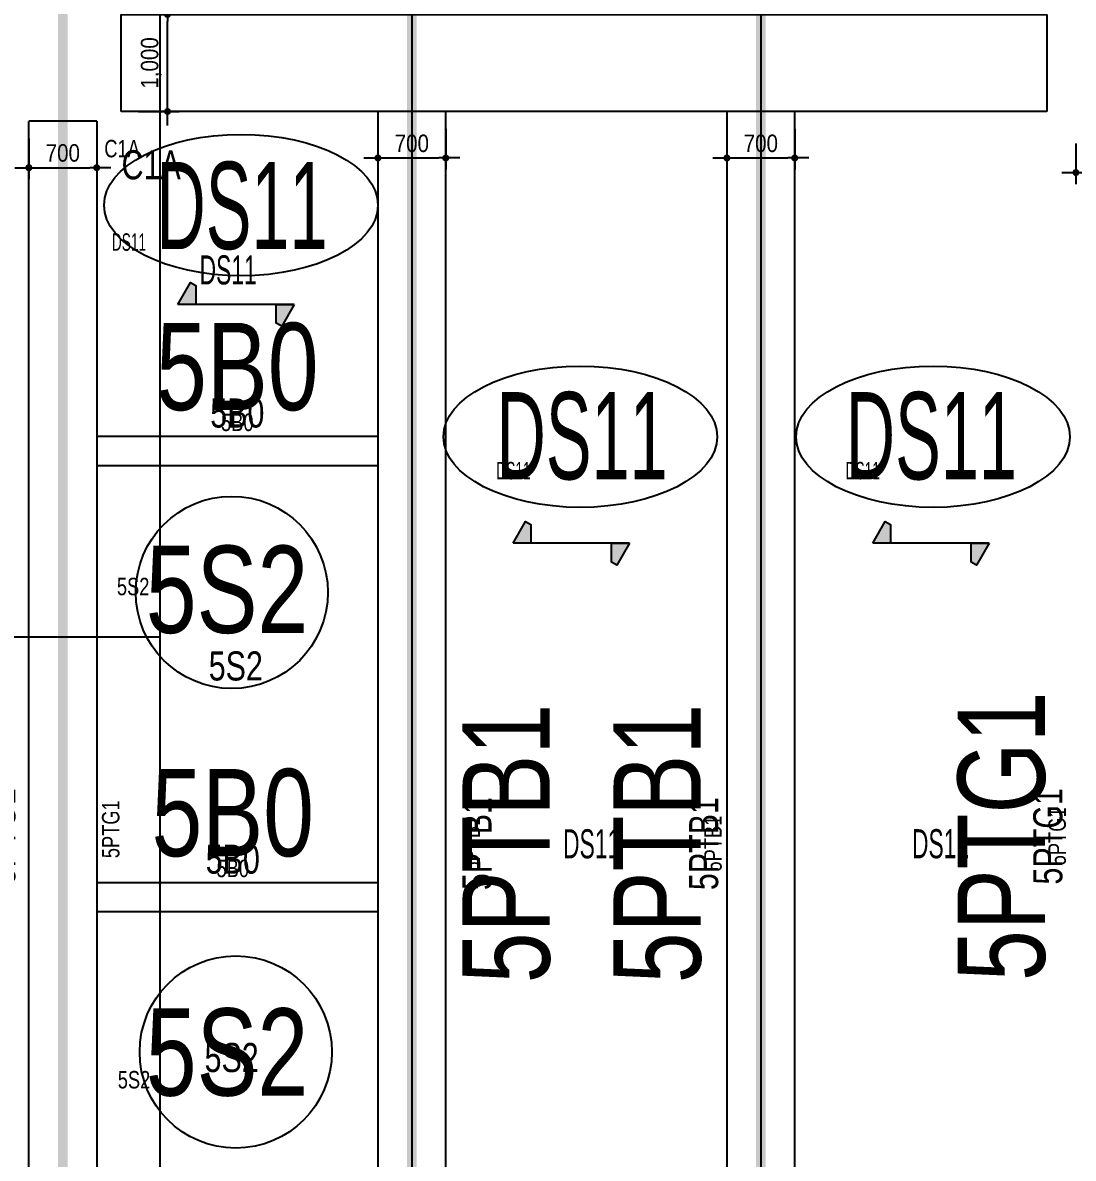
# Model space of a CAD drawing. Header units: millimetres. Extents: x 90970 to 179136, y 102485 to 153500.
# Drawn here: x 101940 to 112777, y 116810 to 128520 of the extents above; entities that cross this region are included whole.
import ezdxf
from ezdxf.enums import TextEntityAlignment as Align

# ---------------------------------------------------------------- set-up
doc = ezdxf.new("R2010")
doc.units = ezdxf.units.MM
doc.linetypes.add('HID', pattern=[2.3, 1.5, -0.8])
doc.linetypes.add('HIDDEN2', pattern=[0.1875, 0.125, -0.0625])
doc.layers.get('Defpoints').update_dxf_attribs({"color": 159})
for name, color, linetype in [('^DECK', 130, 'Continuous'), ('A-CEN', 1, 'Continuous'), ('BEAM-TEXT', 4, 'Continuous'), ('BEAM-TEXT @ 100', 4, 'Continuous'), ('BEAM-TEXT @ 300', 4, 'Continuous'), ('BEAM-TEXT @ 60', 4, 'Continuous'), ('COLUMN-TEXT', 2, 'Continuous'), ('COLUMN-TEXT @ 100', 2, 'Continuous'), ('COLUMN-TEXT @ 300', 2, 'Continuous'), ('COLUMN-TEXT @ 60', 2, 'Continuous'), ('DECK-PL', 4, 'Continuous'), ('DECK-SLAB', 4, 'Continuous'), ('DECK-SLAB @ 100', 4, 'Continuous'), ('DECK-SLAB @ 300', 4, 'Continuous'), ('DECK-SLAB @ 60', 4, 'Continuous'), ('GIRDER-TEXT', 7, 'Continuous'), ('GIRDER-TEXT @ 100', 7, 'Continuous'), ('GIRDER-TEXT @ 300', 7, 'Continuous'), ('GIRDER-TEXT @ 60', 7, 'Continuous'), ('PT', 251, 'Continuous'), ('TXT-SLAB', 6, 'Continuous'), ('TXT-SLAB @ 100', 6, 'Continuous'), ('TXT-SLAB @ 300', 6, 'Continuous'), ('TXT-SLAB @ 60', 6, 'Continuous'), ('보(beam)', 4, 'HID'), ('보(girder)', 7, 'HID')]:
    doc.layers.add(name, color=color, linetype=linetype)
doc.layers.add('NOPLOT', color=191, linetype='Continuous', plot=False)
doc.styles.add('Gdim', font='Dotum.ttf', dxfattribs={"width": 0.9})
doc.styles.add('Gtx', font='Dotum.ttf')
doc.dimstyles.new('Gdim200', dxfattribs={"dimscale": 200, "dimtxt": 3, "dimasz": 1.2, "dimexe": 2, "dimexo": 3, "dimgap": 1, "dimtad": 1, "dimdsep": 46, "dimlunit": 6, "dimtxsty": 'Gdim', "dimblk1": '_CIDOT', "dimblk2": '_CIDOT', "dimsah": 1, "dimcen": 2.5, "dimdle": 2, "dimclrd": 1, "dimclre": 1, "dimclrt": 3, "dimazin": 2, "dimtfac": 1, "dimtix": 1, "dimtmove": 2, "dimatfit": 3, "dimldrblk": '_CIDOT', "dimfxl": 0, "dimtolj": 1, "dimtzin": 0, "dimarcsym": 0})

# ---------------------------------------------------------------- blocks, each defined once
blk = doc.blocks.new('_CIDOT')
at = {"color": 0, "linetype": 'ByBlock'}
blk.add_line((2, 0), (-1, 0), dxfattribs=at)
at = {"color": 0, "linetype": 'ByBlock', "const_width": 0.5}
blk.add_lwpolyline([(-0.25, 0, 1), (0.25, 0, 1)], format="xyb", close=True, dxfattribs=at)
blk = doc.blocks.new('*D309')
at = {"layer": 'Defpoints', "color": 155, "lineweight": -2, "transparency": 16777216}
for p, q in [((-1775, 900), (-1355, 900)), ((-1475, -28), (-1475, 828)), ((-1775, -100), (-1355, -100))]:
    blk.add_line(p, q, dxfattribs=at)
at = {"layer": 'Defpoints', "color": 0, "transparency": 16777216}
for p in [(-1955, 900), (-1475, 900), (-1955, -100)]:
    blk.add_point(p, dxfattribs=at)
at = {"layer": 'Defpoints', "color": 155, "lineweight": -2, "transparency": 16777216, "xscale": 71.99999999999994, "yscale": 71.99999999999994, "zscale": 71.99999999999994}
for p, rotation in [((-1475, 900), 90), ((-1475, -100), 270)]:
    blk.add_blockref('_CIDOT', p, dxfattribs=dict(at, rotation=rotation))
at = {"layer": 'Defpoints', "color": 3, "transparency": 16777216, "insert": (-1643, 400), "char_height": 180, "attachment_point": 5, "rotation": 90, "style": 'Gdim'}
blk.add_mtext('\\A1;{\\C155;1,000}', dxfattribs=at)
blk = doc.blocks.new('*U1077')
at = {"layer": 'GIRDER-TEXT @ 100', "style": 'Gtx', "width": 0.8}
blk.add_text('5PTG1', height=300, rotation=90, dxfattribs=at).set_placement((101954, 120130), align=Align.BOTTOM_CENTER)
at = {"layer": 'GIRDER-TEXT @ 300', "style": 'Gtx', "width": 0.8}
blk.add_text('5PTG1', height=900, rotation=90, dxfattribs=at).set_placement((101954, 120130), align=Align.BOTTOM_CENTER)
at = {"layer": 'GIRDER-TEXT @ 60', "style": 'Gtx', "width": 0.8}
blk.add_text('5PTG1', height=180, rotation=90, dxfattribs=at).set_placement((102992, 120203), align=Align.BOTTOM_CENTER)
blk = doc.blocks.new('*U1078')
at = {"layer": 'GIRDER-TEXT @ 100', "style": 'Gtx', "width": 0.8}
blk.add_text('5PTG1', height=300, rotation=90, dxfattribs=at).set_placement((112754, 120130), align=Align.BOTTOM_CENTER)
at = {"layer": 'GIRDER-TEXT @ 300', "style": 'Gtx', "width": 0.8}
blk.add_text('5PTG1', height=900, rotation=90, dxfattribs=at).set_placement((112754, 120130), align=Align.BOTTOM_CENTER)
at = {"layer": 'GIRDER-TEXT @ 60', "style": 'Gtx', "width": 0.8}
blk.add_text('5PTG1', height=180, rotation=90, dxfattribs=at).set_placement((112754, 120130), align=Align.BOTTOM_CENTER)
blk = doc.blocks.new('*D281')
at = {"layer": 'Defpoints', "color": 155, "lineweight": -2, "transparency": 16777216}
for p, q in [((-888, 650), (-468, 650)), ((-588, 22), (-588, 578)), ((-888, -50), (-468, -50))]:
    blk.add_line(p, q, dxfattribs=at)
at = {"layer": 'Defpoints', "color": 0, "transparency": 16777216}
for p in [(-1068, 650), (-588, 650), (-1068, -50)]:
    blk.add_point(p, dxfattribs=at)
at = {"layer": 'Defpoints', "color": 155, "lineweight": -2, "transparency": 16777216, "xscale": 71.99999999999994, "yscale": 71.99999999999994, "zscale": 71.99999999999994}
for p, rotation in [((-588, 650), 90), ((-588, -50), 270)]:
    blk.add_blockref('_CIDOT', p, dxfattribs=dict(at, rotation=rotation))
at = {"layer": 'Defpoints', "color": 3, "transparency": 16777216, "insert": (-738, 300), "char_height": 180, "attachment_point": 5, "rotation": 90, "style": 'Gdim'}
blk.add_mtext('\\A1;{\\C155;700}', dxfattribs=at)
blk = doc.blocks.new('*U1111')
at = {"layer": 'BEAM-TEXT @ 100', "style": 'Gtx', "width": 0.8}
blk.add_text('5PTB1', height=300, rotation=90, dxfattribs=at).set_placement((106476, 120055), align=Align.TOP_CENTER)
at = {"layer": 'BEAM-TEXT @ 300', "style": 'Gtx', "width": 0.8}
blk.add_text('5PTB1', height=900, rotation=90, dxfattribs=at).set_placement((106476, 120055), align=Align.TOP_CENTER)
at = {"layer": 'BEAM-TEXT @ 60', "style": 'Gtx', "width": 0.8}
blk.add_text('5PTB1', height=180, rotation=90, dxfattribs=at).set_placement((106476, 120055), align=Align.TOP_CENTER)
blk = doc.blocks.new('*U1112')
at = {"layer": 'BEAM-TEXT @ 100', "style": 'Gtx', "width": 0.8}
blk.add_text('5PTB1', height=300, rotation=90, dxfattribs=at).set_placement((109204, 120055), align=Align.BOTTOM_CENTER)
at = {"layer": 'BEAM-TEXT @ 300', "style": 'Gtx', "width": 0.8}
blk.add_text('5PTB1', height=900, rotation=90, dxfattribs=at).set_placement((109204, 120055), align=Align.BOTTOM_CENTER)
at = {"layer": 'BEAM-TEXT @ 60', "style": 'Gtx', "width": 0.8}
blk.add_text('5PTB1', height=180, rotation=90, dxfattribs=at).set_placement((109204, 120055), align=Align.BOTTOM_CENTER)
blk = doc.blocks.new('*D275')
at = {"layer": 'Defpoints', "color": 155, "lineweight": -2, "transparency": 16777216}
for p, q in [((-1725, 750), (-1305, 750)), ((-1425, 122), (-1425, 678)), ((-1725, 50), (-1305, 50))]:
    blk.add_line(p, q, dxfattribs=at)
at = {"layer": 'Defpoints', "color": 0, "transparency": 16777216}
for p in [(-1905, 750), (-1425, 750), (-1905, 50)]:
    blk.add_point(p, dxfattribs=at)
at = {"layer": 'Defpoints', "color": 155, "lineweight": -2, "transparency": 16777216, "xscale": 71.99999999999994, "yscale": 71.99999999999994, "zscale": 71.99999999999994}
for p, rotation in [((-1425, 750), 90), ((-1425, 50), 270)]:
    blk.add_blockref('_CIDOT', p, dxfattribs=dict(at, rotation=rotation))
at = {"layer": 'Defpoints', "color": 3, "transparency": 16777216, "insert": (-1576, 400), "char_height": 180, "attachment_point": 5, "rotation": 90, "style": 'Gdim'}
blk.add_mtext('\\A1;{\\C155;700}', dxfattribs=at)
blk = doc.blocks.new('*D277')
at = {"layer": 'Defpoints', "color": 155, "lineweight": -2, "transparency": 16777216}
for p, q in [((-1675, 750), (-1255, 750)), ((-1375, 122), (-1375, 678)), ((-1675, 50), (-1255, 50))]:
    blk.add_line(p, q, dxfattribs=at)
at = {"layer": 'Defpoints', "color": 0, "transparency": 16777216}
for p in [(-1855, 750), (-1375, 750), (-1855, 50)]:
    blk.add_point(p, dxfattribs=at)
at = {"layer": 'Defpoints', "color": 155, "lineweight": -2, "transparency": 16777216, "xscale": 71.99999999999994, "yscale": 71.99999999999994, "zscale": 71.99999999999994}
for p, rotation in [((-1375, 750), 90), ((-1375, 50), 270)]:
    blk.add_blockref('_CIDOT', p, dxfattribs=dict(at, rotation=rotation))
at = {"layer": 'Defpoints', "color": 3, "transparency": 16777216, "insert": (-1526, 400), "char_height": 180, "attachment_point": 5, "rotation": 90, "style": 'Gdim'}
blk.add_mtext('\\A1;{\\C155;700}', dxfattribs=at)
blk = doc.blocks.new('*U1211')
at = {"layer": 'BEAM-TEXT @ 100', "style": 'Gtx', "width": 0.8}
blk.add_text('5B0', height=300, dxfattribs=at).set_placement((104107, 119655), align=Align.BOTTOM_CENTER)
at = {"layer": 'BEAM-TEXT @ 300', "style": 'Gtx', "width": 0.8}
blk.add_text('5B0', height=900, dxfattribs=at).set_placement((104107, 119655), align=Align.BOTTOM_CENTER)
at = {"layer": 'BEAM-TEXT @ 60', "style": 'Gtx', "width": 0.8}
blk.add_text('5B0', height=180, dxfattribs=at).set_placement((104107, 119655), align=Align.BOTTOM_CENTER)
blk = doc.blocks.new('*U1212')
at = {"layer": 'BEAM-TEXT @ 100', "style": 'Gtx', "width": 0.8}
blk.add_text('5B0', height=300, dxfattribs=at).set_placement((104154, 124255), align=Align.BOTTOM_CENTER)
at = {"layer": 'BEAM-TEXT @ 300', "style": 'Gtx', "width": 0.8}
blk.add_text('5B0', height=900, dxfattribs=at).set_placement((104154, 124255), align=Align.BOTTOM_CENTER)
at = {"layer": 'BEAM-TEXT @ 60', "style": 'Gtx', "width": 0.8}
blk.add_text('5B0', height=180, dxfattribs=at).set_placement((104154, 124255), align=Align.BOTTOM_CENTER)
blk = doc.blocks.new('*U1235')
at = {"layer": 'COLUMN-TEXT @ 100', "color": 3, "style": 'Gtx', "width": 0.8}
blk.add_text('C1A', height=300, dxfattribs=at).set_placement((102960, 127205), align=Align.TOP_LEFT)
at = {"layer": 'COLUMN-TEXT @ 300', "color": 3, "style": 'Gtx', "width": 0.8}
blk.add_text('C1A', height=900, dxfattribs=at).set_placement((99936, 129908), align=Align.TOP_LEFT)
at = {"layer": 'COLUMN-TEXT @ 60', "color": 3, "style": 'Gtx', "width": 0.8}
blk.add_text('C1A', height=180, dxfattribs=at).set_placement((102782, 127312), align=Align.TOP_LEFT)
blk = doc.blocks.new('*U1267')
at = {"layer": 'TXT-SLAB @ 100', "style": 'Gtx', "width": 0.8}
blk.add_text('5S2', height=300, dxfattribs=at).set_placement((103859, 121737))
at = {"layer": 'TXT-SLAB @ 300', "style": 'Gtx', "width": 0.8}
blk.add_text('5S2', height=900, dxfattribs=at).set_placement((103210, 122227))
at = {"layer": 'TXT-SLAB @ 60', "style": 'Gtx', "width": 0.8}
blk.add_text('5S2', height=180, dxfattribs=at).set_placement((102912, 122616))
blk = doc.blocks.new('*U1268')
at = {"layer": 'TXT-SLAB @ 100', "style": 'Gtx', "width": 0.8}
blk.add_text('5S2', height=300, dxfattribs=at).set_placement((103816, 117699))
at = {"layer": 'TXT-SLAB @ 300', "style": 'Gtx', "width": 0.8}
blk.add_text('5S2', height=900, dxfattribs=at).set_placement((103210, 117456))
at = {"layer": 'TXT-SLAB @ 60', "style": 'Gtx', "width": 0.8}
blk.add_text('5S2', height=180, dxfattribs=at).set_placement((102921, 117530))
blk = doc.blocks.new('*U1281')
at = {"layer": 'DECK-SLAB @ 100', "style": 'Gtx', "width": 0.6}
blk.add_text('DS11', height=300, dxfattribs=at).set_placement((103765, 125821, 0))
at = {"layer": 'DECK-SLAB @ 300', "style": 'Gtx', "width": 0.6}
blk.add_text('DS11', height=900, dxfattribs=at).set_placement((103318, 126185, 0))
at = {"layer": 'DECK-SLAB @ 60', "style": 'Gtx', "width": 0.6}
blk.add_text('DS11', height=180, dxfattribs=at).set_placement((102860, 126168, 0))
blk = doc.blocks.new('*U1308')
at = {"layer": 'DECK-SLAB @ 100', "style": 'Gtx', "width": 0.6}
blk.add_text('DS11', height=300, dxfattribs=at).set_placement((107514, 119903, 0))
at = {"layer": 'DECK-SLAB @ 300', "style": 'Gtx', "width": 0.6}
blk.add_text('DS11', height=900, dxfattribs=at).set_placement((106826, 123811, 0))
at = {"layer": 'DECK-SLAB @ 60', "style": 'Gtx', "width": 0.6}
blk.add_text('DS11', height=180, dxfattribs=at).set_placement((106826, 123811, 0))
blk = doc.blocks.new('*U1309')
at = {"layer": 'DECK-SLAB @ 100', "style": 'Gtx', "width": 0.6}
blk.add_text('DS11', height=300, dxfattribs=at).set_placement((111113, 119904, 0))
at = {"layer": 'DECK-SLAB @ 300', "style": 'Gtx', "width": 0.6}
blk.add_text('DS11', height=900, dxfattribs=at).set_placement((110429, 123811, 0))
at = {"layer": 'DECK-SLAB @ 60', "style": 'Gtx', "width": 0.6}
blk.add_text('DS11', height=180, dxfattribs=at).set_placement((110429, 123811, 0))
blk = doc.blocks.new('A$C58C40D4B')
at = {"layer": 'DECK-PL'}
for points in [[(600, 2), (471, 228), (415, 196), (415, 2)], [(-600, 2), (-471, -223), (-415, -192), (-415, 2)]]:
    blk.add_hatch(color=256, dxfattribs=at).paths.add_polyline_path(points)
blk.add_line((-600, 2), (600, 2), dxfattribs=at)
for points in [[(600, 2), (471, 228), (415, 196), (415, 2), (415, 2), (471, 2), (600, 2)], [(-600, 2), (-471, -223), (-415, -192), (-415, 2), (-415, 2), (-471, 2), (-600, 2)]]:
    blk.add_lwpolyline(points, dxfattribs=at)
blk = doc.blocks.new('*U310')
at = {"layer": 'Defpoints'}
for p, q in [((-1955.451, 900), (-1955.451, -100)), ((7594.549, 900), (7594.549, -100))]:
    blk.add_line(p, q, dxfattribs=at)
at = {"layer": '보(girder)'}
for p, q in [((-1955.451, 900), (7594.549, 900)), ((7594.549, -100), (-1955.451, -100))]:
    blk.add_line(p, q, dxfattribs=at)
at = {"layer": 'Defpoints'}
dim = blk.add_linear_dim(base=(-1475.451, 900), p1=(-1955.451, -100), p2=(-1955.451, 900), angle=90, text='{\\C155;<>}', dimstyle='Gdim200', override={"dimscale": 60, "dimzin": 8, "dimclrd": 155, "dimclre": 155}, dxfattribs=at)
dim.commit()
dim.dimension.update_dxf_attribs({"geometry": '*D309', "text_midpoint": (-1642.914, 400)})
blk = doc.blocks.new('*U282')
at = {"layer": 'Defpoints'}
blk.add_line((-1067.879, 650), (-1067.879, -50), dxfattribs=at)
at = {"layer": '보(beam)'}
for p, q in [((14032.121, 650), (-1067.879, 650)), ((-1067.879, -50), (14032.121, -50))]:
    blk.add_line(p, q, dxfattribs=at)
at = {"layer": 'Defpoints'}
dim = blk.add_linear_dim(base=(-587.879, 650), p1=(-1067.879, -50), p2=(-1067.879, 650), angle=90, text='{\\C155;<>}', dimstyle='Gdim200', override={"dimscale": 60, "dimzin": 8, "dimclrd": 155, "dimclre": 155}, dxfattribs=at)
dim.commit()
dim.dimension.update_dxf_attribs({"geometry": '*D281', "text_midpoint": (-738.001, 300)})
blk = doc.blocks.new('*U276')
at = {"layer": 'Defpoints'}
blk.add_line((-1905.451, 750), (-1905.451, 50), dxfattribs=at)
at = {"layer": '보(girder)'}
for p, q in [((-1905.451, 750), (12894.549, 750)), ((12894.549, 50), (-1905.451, 50))]:
    blk.add_line(p, q, dxfattribs=at)
at = {"layer": 'Defpoints'}
dim = blk.add_linear_dim(base=(-1425.451, 750), p1=(-1905.451, 50), p2=(-1905.451, 750), angle=90, text='{\\C155;<>}', dimstyle='Gdim200', override={"dimscale": 60, "dimzin": 8, "dimclrd": 155, "dimclre": 155}, dxfattribs=at)
dim.commit()
dim.dimension.update_dxf_attribs({"geometry": '*D275', "text_midpoint": (-1575.573, 400)})
blk = doc.blocks.new('*U278')
at = {"layer": 'Defpoints'}
dim = blk.add_linear_dim(base=(-1375.451, 750), p1=(-1855.451, 50), p2=(-1855.451, 750), angle=90, text='{\\C155;<>}', dimstyle='Gdim200', override={"dimscale": 60, "dimzin": 8, "dimclrd": 155, "dimclre": 155}, dxfattribs=at)
dim.commit()
dim.dimension.update_dxf_attribs({"geometry": '*D277', "text_midpoint": (-1525.573, 400)})

msp = doc.modelspace()

# ---------------------------------------------------------------- linework, layer by layer
at = {"layer": '^DECK', "color": 0}
for centre in [(104097, 122645), (104138, 117906)]:
    msp.add_circle(centre, 991, dxfattribs=at)
for centre in [(104192, 126639), (107692, 124251), (111330, 124251)]:
    msp.add_ellipse(centre, major_axis=(1412, 0), ratio=0.516176, dxfattribs=at)
at = {"layer": 'A-CEN'}
for p, q in [((105954, 153500), (105954, 110772)), ((109554, 153500), (109554, 110772))]:
    msp.add_line(p, q, dxfattribs=at)
at = {"layer": 'NOPLOT'}
for points in [[(91354, 150005), (103354, 150005), (103354, 122185), (91354, 122185)], [(91354, 130305), (103354, 130305), (103354, 102485), (91354, 102485)]]:
    msp.add_lwpolyline(points, close=True, dxfattribs=at)
at = {"layer": 'PT', "linetype": 'HIDDEN2', "ltscale": 10, "const_width": 100, "elevation": 0}
for points in [[(102354, 149305), (102354, 106905)], [(105954, 144805), (105954, 111405)], [(109554, 144805), (109554, 111405)]]:
    msp.add_lwpolyline(points, dxfattribs=at)
at = {"layer": '보(beam)', "linetype": 'HID'}
for p, q in [((102704, 124255), (105604, 124255)), ((102704, 123955), (105604, 123955)), ((102704, 119655), (105604, 119655)), ((102704, 119355), (105604, 119355))]:
    msp.add_line(p, q, dxfattribs=at)

# ---------------------------------------------------------------- block references
at = {"layer": 'BEAM-TEXT'}
for name in ['*U1212', '*U1111', '*U1112', '*U1211']:
    msp.add_blockref(name, (0, 0), dxfattribs=at)
at = {"layer": 'COLUMN-TEXT'}
msp.add_blockref('*U1235', (0, 0), dxfattribs=at)
at = {"layer": 'DECK-PL', "xscale": -1}
for p in [(104141, 125613), (107598, 123150), (111308, 123150)]:
    msp.add_blockref('A$C58C40D4B', p, dxfattribs=at)
at = {"layer": 'DECK-SLAB'}
for name in ['*U1281', '*U1308', '*U1309']:
    msp.add_blockref(name, (0, 0), dxfattribs=at)
at = {"layer": 'GIRDER-TEXT'}
for name in ['*U1077', '*U1078']:
    msp.add_blockref(name, (0, 0), dxfattribs=at)
at = {"layer": 'TXT-SLAB'}
for name in ['*U1267', '*U1268']:
    msp.add_blockref(name, (0, 0), dxfattribs=at)
at = {"layer": '보(beam)', "rotation": 270}
for p in [(105654, 126537), (109254, 126537)]:
    msp.add_blockref('*U282', p, dxfattribs=at)
at = {"layer": '보(girder)'}
msp.add_blockref('*U310', (104909, 127705), dxfattribs=at)
at = {"layer": '보(girder)', "rotation": 270}
for name, p in [('*U276', (101954, 125600)), ('*U278', (112754, 125600))]:
    msp.add_blockref(name, p, dxfattribs=at)

doc.saveas('drawing.dxf')
